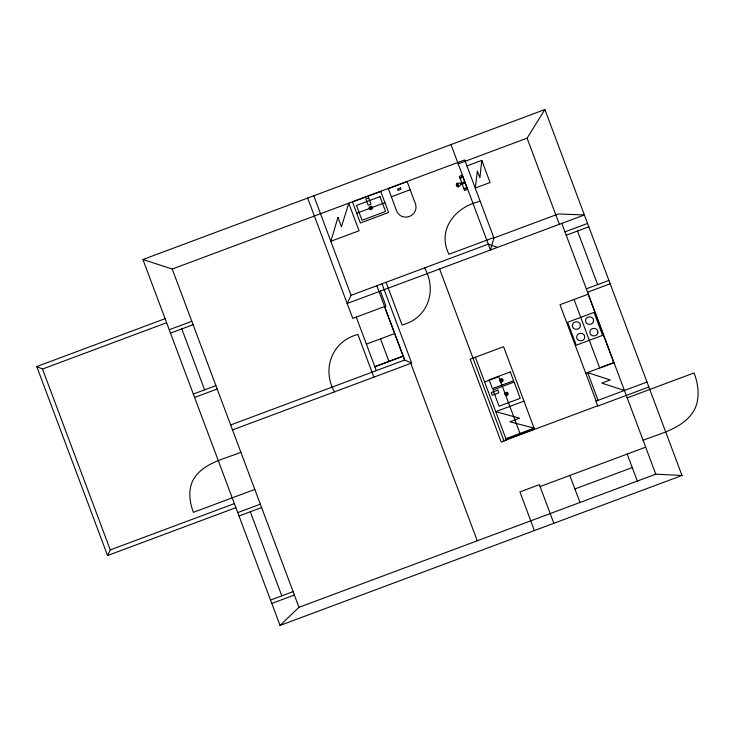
<?xml version="1.0" encoding="UTF-8"?>
<svg xmlns="http://www.w3.org/2000/svg" width="735" height="735" viewBox="0 0 735 735"><rect width="100%" height="100%" fill="white"/><g stroke="black" fill="none" stroke-linecap="round" stroke-linejoin="round"><path stroke-width="1.1" d="M481.792 160.395L479.891 177.797L477.355 171.044L475.297 188.041L490.089 182.519L481.792 160.395L467.001 165.917M142.93 259.519L544.892 109.543L682.006 475.481L280.035 625.457L142.93 259.519L172.238 269.047L464.695 159.927L493.938 237.984L490.466 250.01L450.968 144.584M165.09 318.678L36.75 366.563L107.558 555.541L110.278 549.909L234.382 503.604M497.466 247.392L488.27 244.158L351.091 295.341L347.168 303.481L584.389 214.96L558.278 213.977L493.938 237.984M458.19 163.877L527.096 138.162L544.892 109.543M280.035 625.457L298.98 607.312L655.795 474.176L682.006 475.481M380.73 191.477L352.46 201.914L360.37 223.017L388.604 212.479L380.693 191.376M391.369 196.769L410.185 189.749L407.153 181.655L388.337 188.674L395.715 208.363C399.711 224.46 421.853 216.072 414.485 201.362L410.185 189.749M356.695 213.214L384.929 202.676M459.871 177.797L462.738 176.731L459.889 177.842M464.63 181.775L460.579 183.281L457.124 183.162L456.435 183.621L456.334 185.385L456.839 186.451L458.502 186.855L461.038 184.494L465.09 182.987M464.107 189.097L466.973 188.031M480.203 201.326C455.847 206.388 436.581 229.467 448.929 254.273L493.773 237.534M36.75 366.563L42.501 369.034L166.606 322.729M169.234 329.739L191.817 321.305M170.502 333.111L193.084 324.686M564.985 231.856L587.568 223.431M566.244 235.237L588.827 226.812M193.333 394.052L215.915 385.627M194.6 397.433L217.183 388.999M366.388 344.127L394.621 333.598M374.822 366.646L403.056 356.117M374.868 366.774L403.102 356.236M586.328 288.837L608.911 280.412M230.652 424.959L404.645 360.04L411.673 363.062L381.979 283.811M587.596 292.218L610.179 283.793M588.23 294.175L559.996 304.703L596.177 401.016M232.508 429.911L411.673 363.062M240.887 452.264C223.982 459.237 202.024 463.022 192.653 480.846C188.105 490.851 189.612 502.354 193.388 512.341L254.815 489.427M484.613 381.961L498.734 376.688L520.316 434.302M585.676 373.242L613.991 362.686M107.558 555.541L235.898 507.655M523.972 401.126L495.748 411.664L519.544 418.224L509.952 421.807L534.079 428.092M237.754 512.598L260.337 504.173M239.013 515.979L261.605 507.554M647.002 382.053L595.92 401.117L597.775 406.069L648.858 387.005M505.864 438.676L534.097 428.137M506.204 439.576L534.437 429.038L503.585 346.7L470.189 359.204L501.242 442.084L506.424 440.155L475.352 357.238M597.684 405.803L503.944 440.779L439.585 268.992M627.185 397.883L694.07 372.93C698.369 384.331 700.097 397.442 694.906 408.853C684.864 428.137 661.528 432.988 643.07 440.274M540.078 486.561L645.679 447.165M270.526 600.063L293.109 591.638M574.88 488.968L632.256 467.561M271.785 603.444L294.377 595.019M587.495 372.571L610.206 379.94L601.745 383.1L624.401 390.487M577.535 231.02L597.619 284.62M561.806 223.385L655.795 474.176M588.138 294.211L613.762 362.585L599.641 367.849L574.026 299.476M527.096 138.162L559.363 224.304M627.194 454.055L637.318 481.067M587.642 372.516L598.051 400.318M461.764 182.84L459.32 176.317L462.186 175.242L467.515 189.474L464.649 190.54L462.214 184.053M460.863 183.18L461.323 184.393M569.827 475.462L579.952 502.474M553.85 523.292L539.371 484.668L519.921 491.926L534.391 530.551M424.564 267.926C437.353 290.38 428.046 318.356 402.063 324.971L386.068 282.286M410.81 363.384L477.272 540.785M380.362 291.088L385.958 306.036L352.763 318.42L307.662 198.055M376.807 285.74L404.645 360.04L384.497 306.578M380.5 338.863L388.944 361.381M313.781 195.776L351.091 295.341M356.264 317.116L376.311 370.605M373.894 377.156L357.89 334.462C331.908 341.113 321.673 369.043 334.443 391.874M172.238 269.047L298.98 607.312M181.793 328.903L204.624 389.835M250.304 511.762L281.817 595.855M42.501 369.034L110.278 549.909M465.521 188.417C464.722 188.638 465.632 187.012 465.521 188.417M461.304 177.319C460.9 178.504 462.425 177.898 461.304 177.319M456.931 183.833C457.905 190.751 460 183.713 456.931 183.833M369.236 207.288L369.282 208.859L370.072 209.521L371.12 209.659L372.406 208.648L372.369 207.077L371.57 206.425L370.523 206.287L369.236 207.288M369.916 207.582L370.394 208.859L371.726 208.354L371.248 207.086L369.916 207.582M499.818 379.572L499.864 381.153L500.654 381.805L501.711 381.943L502.988 380.932L503.163 379.921L502.152 378.709L501.105 378.571L499.818 379.572M500.498 379.866L500.976 381.143L502.308 380.647L501.83 379.37L500.498 379.866M504.936 393.225L504.77 394.245L505.772 395.458L506.819 395.595L508.105 394.585L508.069 393.014L507.269 392.352L505.643 392.444L504.936 393.225M505.616 393.519L506.093 394.787L507.426 394.291L506.948 393.023L505.616 393.519M580.374 325.66C580.273 330.676 572.032 330.382 572.39 325.44C572.501 320.423 580.733 320.717 580.374 325.66M593.549 320.745C593.448 325.761 585.207 325.467 585.565 320.524C585.676 315.508 593.908 315.802 593.549 320.745M584.692 337.172C584.582 342.188 576.35 341.885 576.699 336.952C576.81 331.926 585.051 332.229 584.692 337.172M597.867 332.248C597.757 337.273 589.525 336.97 589.874 332.036C589.984 327.011 598.226 327.314 597.867 332.248M337.935 217.413L330.888 241.273L359.075 230.762L348.757 203.237L341.435 226.775L337.935 217.413M368.648 197.88L365.828 198.937L368.189 205.24L371.01 204.183L368.648 197.88M400.502 187.967L397.506 189.088L398.021 190.448L401.007 189.336L400.502 187.967M379.977 196.622L356.457 205.405L362.024 220.27L385.553 211.496L379.977 196.622M593.99 312.421L567.64 322.252L576.24 345.193L602.59 335.362L593.99 312.421M510.292 371.919L489.124 379.82L492.422 388.631L513.6 380.73L510.292 371.919M514.142 382.035L492.964 389.927L499.074 406.225L520.242 398.324L514.142 382.035M497.815 390.129L491.228 392.591L492.239 395.292L498.826 392.83L497.815 390.129"/></g></svg>
